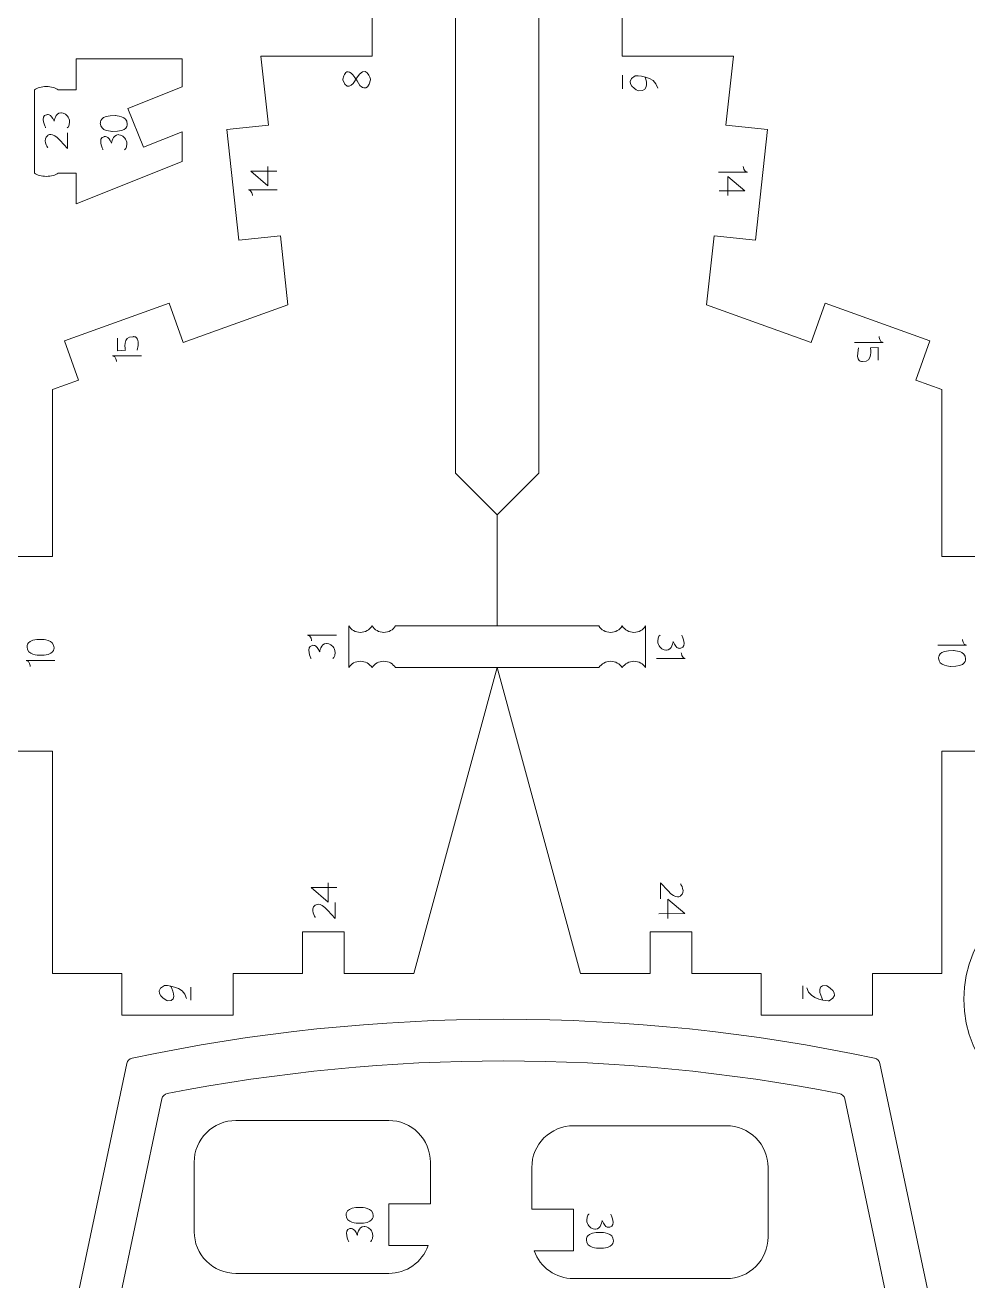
# Model space of a CAD drawing. Header units: centimetres. Extents: x -25 to 25, y -32.5 to 32.5.
# Drawn here: x -7.78 to -0.93, y -23.17 to -14.04 of the extents above; entities that cross this region are included whole.
import ezdxf

# ---------------------------------------------------------------- set-up
doc = ezdxf.new("R2010")
doc.units = ezdxf.units.CM
doc.header["$MEASUREMENT"] = 0
doc.layers.add('Capa 1', color=7, linetype='Continuous')

msp = doc.modelspace()

# ---------------------------------------------------------------- linework, layer by layer
at = {"layer": 'Capa 1', "color": 250, "lineweight": 9}
for points, knots in [([(-5.08966, -18.70892), (-5.08966, -18.70892), (-4.35054, -18.70894), (-4.35054, -18.70894), (-4.35054, -18.70894), (-4.35054, -18.70894), (-4.95666, -20.93131), (-4.95666, -20.93131), (-4.95666, -20.93131), (-4.95666, -20.93131), (-5.46175, -20.93131), (-5.46175, -20.93131), (-5.46175, -20.93131), (-5.46175, -20.93131), (-5.46175, -20.62825), (-5.46175, -20.62825), (-5.46175, -20.62825), (-5.46175, -20.62825), (-5.76478, -20.62825), (-5.76478, -20.62825), (-5.76478, -20.62825), (-5.76478, -20.62825), (-5.76478, -20.93131), (-5.76478, -20.93131), (-5.76478, -20.93131), (-5.76478, -20.93131), (-6.26987, -20.93131), (-6.26987, -20.93131), (-6.26987, -20.93131), (-6.26987, -20.93131), (-6.26987, -21.23437), (-6.26987, -21.23437), (-6.26987, -21.23437), (-6.26987, -21.23437), (-7.078, -21.23437), (-7.078, -21.23437), (-7.078, -21.23437), (-7.078, -21.23437), (-7.078, -20.93131), (-7.078, -20.93131), (-7.078, -20.93131), (-7.078, -20.93131), (-7.58309, -20.93131), (-7.58309, -20.93131), (-7.58309, -20.93131), (-7.58309, -20.93131), (-7.58309, -19.31503), (-7.58309, -19.31503), (-7.58309, -19.31503), (-7.58309, -19.31503), (-7.88615, -19.31503), (-7.88615, -19.31503), (-7.88615, -19.31503), (-7.88615, -19.31503), (-7.88615, -17.90079), (-7.88615, -17.90079), (-7.88615, -17.90079), (-7.88615, -17.90079), (-7.58309, -17.90079), (-7.58309, -17.90079), (-7.58309, -17.90079), (-7.58309, -17.90079), (-7.58309, -16.68859), (-7.58309, -16.68859), (-7.58309, -16.68859), (-7.58309, -16.68859), (-7.39303, -16.62009), (-7.39303, -16.62009), (-7.39303, -16.62009), (-7.39303, -16.62009), (-7.49579, -16.33498), (-7.49579, -16.33498), (-7.49579, -16.33498), (-7.49579, -16.33498), (-6.73555, -16.06093), (-6.73555, -16.06093), (-6.73555, -16.06093), (-6.73555, -16.06093), (-6.63278, -16.34603), (-6.63278, -16.34603), (-6.63278, -16.34603), (-6.63278, -16.34603), (-5.87253, -16.07197), (-5.87253, -16.07197), (-5.87253, -16.07197), (-5.87253, -16.07197), (-5.92678, -15.5698), (-5.92678, -15.5698), (-5.92678, -15.5698), (-5.92678, -15.5698), (-6.22808, -15.60235), (-6.22808, -15.60235), (-6.22808, -15.60235), (-6.22808, -15.60235), (-6.31487, -14.7989), (-6.31487, -14.7989), (-6.31487, -14.7989), (-6.31487, -14.7989), (-6.01359, -14.76635), (-6.01359, -14.76635), (-6.01359, -14.76635), (-6.01359, -14.76635), (-6.06784, -14.26418), (-6.06784, -14.26418), (-6.06784, -14.26418), (-6.06784, -14.26418), (-5.25971, -14.26418), (-5.25971, -14.26418), (-5.25971, -14.26418), (-5.25971, -14.26418), (-5.25971, -11.51714), (-5.25971, -11.51714), (-5.25971, -11.51714), (-5.25971, -11.51714), (-7.7442, -11.06435), (-7.7442, -11.06435), (-7.7442, -11.06435), (-7.7442, -11.06435), (-7.63715, -10.46778), (-7.63715, -10.46778), (-7.63715, -10.46778), (-7.63715, -10.46778), (-7.93544, -10.41426), (-7.93544, -10.41426), (-7.93544, -10.41426), (-7.93544, -10.41426), (-7.54291, -8.22682), (-7.54291, -8.22682), (-7.54291, -8.22682), (-7.54291, -8.22682), (-7.24463, -8.28034), (-7.24463, -8.28034), (-7.24463, -8.28034), (-7.24463, -8.28034), (-6.977, -6.78892), (-6.977, -6.78892), (-6.977, -6.78892), (-6.977, -6.78892), (-4.95666, -6.78892), (-4.95666, -6.78892), (-4.95666, -6.78892), (-4.95666, -6.78892), (-4.35054, -8.60721), (-4.35054, -8.60721), (-4.35054, -8.60721), (-4.35054, -8.60721), (-5.0895, -8.60723), (-5.0895, -8.60723)], [0, 0, 0, 0, 0.0263158, 0.0263158, 0.0263158, 0.0263158, 0.0526316, 0.0526316, 0.0526316, 0.0526316, 0.0789474, 0.0789474, 0.0789474, 0.0789474, 0.1052632, 0.1052632, 0.1052632, 0.1052632, 0.1315789, 0.1315789, 0.1315789, 0.1315789, 0.1578947, 0.1578947, 0.1578947, 0.1578947, 0.1842105, 0.1842105, 0.1842105, 0.1842105, 0.2105263, 0.2105263, 0.2105263, 0.2105263, 0.2368421, 0.2368421, 0.2368421, 0.2368421, 0.2631579, 0.2631579, 0.2631579, 0.2631579, 0.2894737, 0.2894737, 0.2894737, 0.2894737, 0.3157895, 0.3157895, 0.3157895, 0.3157895, 0.3421053, 0.3421053, 0.3421053, 0.3421053, 0.3684211, 0.3684211, 0.3684211, 0.3684211, 0.3947368, 0.3947368, 0.3947368, 0.3947368, 0.4210526, 0.4210526, 0.4210526, 0.4210526, 0.4473684, 0.4473684, 0.4473684, 0.4473684, 0.4736842, 0.4736842, 0.4736842, 0.4736842, 0.5, 0.5, 0.5, 0.5, 0.5263158, 0.5263158, 0.5263158, 0.5263158, 0.5526316, 0.5526316, 0.5526316, 0.5526316, 0.5789474, 0.5789474, 0.5789474, 0.5789474, 0.6052632, 0.6052632, 0.6052632, 0.6052632, 0.6315789, 0.6315789, 0.6315789, 0.6315789, 0.6578947, 0.6578947, 0.6578947, 0.6578947, 0.6842105, 0.6842105, 0.6842105, 0.6842105, 0.7105263, 0.7105263, 0.7105263, 0.7105263, 0.7368421, 0.7368421, 0.7368421, 0.7368421, 0.7631579, 0.7631579, 0.7631579, 0.7631579, 0.7894737, 0.7894737, 0.7894737, 0.7894737, 0.8157895, 0.8157895, 0.8157895, 0.8157895, 0.8421053, 0.8421053, 0.8421053, 0.8421053, 0.8684211, 0.8684211, 0.8684211, 0.8684211, 0.8947368, 0.8947368, 0.8947368, 0.8947368, 0.9210526, 0.9210526, 0.9210526, 0.9210526, 0.9473684, 0.9473684, 0.9473684, 0.9473684, 1, 1, 1, 1]), ([(-3.61151, -18.70894), (-3.61151, -18.70894), (-4.35054, -18.70894), (-4.35054, -18.70894), (-4.35054, -18.70894), (-4.35054, -18.70894), (-3.74443, -20.93131), (-3.74443, -20.93131), (-3.74443, -20.93131), (-3.74443, -20.93131), (-3.23934, -20.93131), (-3.23934, -20.93131), (-3.23934, -20.93131), (-3.23934, -20.93131), (-3.23934, -20.62825), (-3.23934, -20.62825), (-3.23934, -20.62825), (-3.23934, -20.62825), (-2.93631, -20.62825), (-2.93631, -20.62825), (-2.93631, -20.62825), (-2.93631, -20.62825), (-2.93631, -20.93131), (-2.93631, -20.93131), (-2.93631, -20.93131), (-2.93631, -20.93131), (-2.43122, -20.93131), (-2.43122, -20.93131), (-2.43122, -20.93131), (-2.43122, -20.93131), (-2.43122, -21.23437), (-2.43122, -21.23437), (-2.43122, -21.23437), (-2.43122, -21.23437), (-1.62307, -21.23437), (-1.62307, -21.23437), (-1.62307, -21.23437), (-1.62307, -21.23437), (-1.62307, -20.93131), (-1.62307, -20.93131), (-1.62307, -20.93131), (-1.62307, -20.93131), (-1.118, -20.93131), (-1.118, -20.93131), (-1.118, -20.93131), (-1.118, -20.93131), (-1.118, -19.31503), (-1.118, -19.31503), (-1.118, -19.31503), (-1.118, -19.31503), (-0.81494, -19.31503), (-0.81494, -19.31503), (-0.81494, -19.31503), (-0.81494, -19.31503), (-0.81494, -17.90079), (-0.81494, -17.90079), (-0.81494, -17.90079), (-0.81494, -17.90079), (-1.118, -17.90079), (-1.118, -17.90079), (-1.118, -17.90079), (-1.118, -17.90079), (-1.118, -16.68859), (-1.118, -16.68859), (-1.118, -16.68859), (-1.118, -16.68859), (-1.30806, -16.62009), (-1.30806, -16.62009), (-1.30806, -16.62009), (-1.30806, -16.62009), (-1.20527, -16.33498), (-1.20527, -16.33498), (-1.20527, -16.33498), (-1.20527, -16.33498), (-1.96554, -16.06093), (-1.96554, -16.06093), (-1.96554, -16.06093), (-1.96554, -16.06093), (-2.06831, -16.34603), (-2.06831, -16.34603), (-2.06831, -16.34603), (-2.06831, -16.34603), (-2.82856, -16.07197), (-2.82856, -16.07197), (-2.82856, -16.07197), (-2.82856, -16.07197), (-2.77431, -15.5698), (-2.77431, -15.5698), (-2.77431, -15.5698), (-2.77431, -15.5698), (-2.473, -15.60235), (-2.473, -15.60235), (-2.473, -15.60235), (-2.473, -15.60235), (-2.38622, -14.7989), (-2.38622, -14.7989), (-2.38622, -14.7989), (-2.38622, -14.7989), (-2.6875, -14.76635), (-2.6875, -14.76635), (-2.6875, -14.76635), (-2.6875, -14.76635), (-2.63325, -14.26418), (-2.63325, -14.26418), (-2.63325, -14.26418), (-2.63325, -14.26418), (-3.44138, -14.26418), (-3.44138, -14.26418), (-3.44138, -14.26418), (-3.44138, -14.26418), (-3.44138, -12.5273), (-3.44138, -12.5273), (-3.44138, -12.5273), (-3.44138, -12.5273), (-2.37599, -12.5273), (-2.37599, -12.5273), (-2.37599, -12.5273), (-2.37599, -12.5273), (-2.00189, -12.91266), (-2.00189, -12.91266), (-2.00189, -12.91266), (-2.00189, -12.91266), (-1.75382, -13.64027), (-1.75382, -13.64027), (-1.75382, -13.64027), (-1.75382, -13.64027), (-1.46698, -13.54247), (-1.46698, -13.54247), (-1.46698, -13.54247), (-1.46698, -13.54247), (-1.36921, -13.82931), (-1.36921, -13.82931), (-1.36921, -13.82931), (-1.36921, -13.82931), (-0.98674, -13.69892), (-0.98674, -13.69892), (-0.98674, -13.69892), (-0.98674, -13.69892), (-1.08454, -13.41208), (-1.08454, -13.41208), (-1.08454, -13.41208), (-1.08454, -13.41208), (-0.7977, -13.31428), (-0.7977, -13.31428), (-0.7977, -13.31428), (-0.7977, -13.31428), (-1.20002, -12.13423), (-1.20002, -12.13423), (-1.20002, -12.13423), (-1.20002, -12.13423), (-2.04594, -11.26283), (-2.04594, -11.26283), (-2.04594, -11.26283), (-2.04594, -11.26283), (-0.95688, -11.06435), (-0.95688, -11.06435), (-0.95688, -11.06435), (-0.95688, -11.06435), (-1.06393, -10.46778), (-1.06393, -10.46778), (-1.06393, -10.46778), (-1.06393, -10.46778), (-0.76565, -10.41426), (-0.76565, -10.41426), (-0.76565, -10.41426), (-0.76565, -10.41426), (-1.15818, -8.22682), (-1.15818, -8.22682), (-1.15818, -8.22682), (-1.15818, -8.22682), (-1.45646, -8.28034), (-1.45646, -8.28034), (-1.45646, -8.28034), (-1.45646, -8.28034), (-1.72409, -6.78892), (-1.72409, -6.78892), (-1.72409, -6.78892), (-1.72409, -6.78892), (-3.74443, -6.78892), (-3.74443, -6.78892), (-3.74443, -6.78892), (-3.74443, -6.78892), (-4.35054, -8.60721), (-4.35054, -8.60721), (-4.35054, -8.60721), (-4.35054, -8.60721), (-3.61167, -8.60725), (-3.61167, -8.60725)], [0, 0, 0, 0, 0.0208333, 0.0208333, 0.0208333, 0.0208333, 0.0416667, 0.0416667, 0.0416667, 0.0416667, 0.0625, 0.0625, 0.0625, 0.0625, 0.0833333, 0.0833333, 0.0833333, 0.0833333, 0.1041667, 0.1041667, 0.1041667, 0.1041667, 0.125, 0.125, 0.125, 0.125, 0.1458333, 0.1458333, 0.1458333, 0.1458333, 0.1666667, 0.1666667, 0.1666667, 0.1666667, 0.1875, 0.1875, 0.1875, 0.1875, 0.2083333, 0.2083333, 0.2083333, 0.2083333, 0.2291667, 0.2291667, 0.2291667, 0.2291667, 0.25, 0.25, 0.25, 0.25, 0.2708333, 0.2708333, 0.2708333, 0.2708333, 0.2916667, 0.2916667, 0.2916667, 0.2916667, 0.3125, 0.3125, 0.3125, 0.3125, 0.3333333, 0.3333333, 0.3333333, 0.3333333, 0.3541667, 0.3541667, 0.3541667, 0.3541667, 0.375, 0.375, 0.375, 0.375, 0.3958333, 0.3958333, 0.3958333, 0.3958333, 0.4166667, 0.4166667, 0.4166667, 0.4166667, 0.4375, 0.4375, 0.4375, 0.4375, 0.4583333, 0.4583333, 0.4583333, 0.4583333, 0.4791667, 0.4791667, 0.4791667, 0.4791667, 0.5, 0.5, 0.5, 0.5, 0.5208333, 0.5208333, 0.5208333, 0.5208333, 0.5416667, 0.5416667, 0.5416667, 0.5416667, 0.5625, 0.5625, 0.5625, 0.5625, 0.5833333, 0.5833333, 0.5833333, 0.5833333, 0.6041667, 0.6041667, 0.6041667, 0.6041667, 0.625, 0.625, 0.625, 0.625, 0.6458333, 0.6458333, 0.6458333, 0.6458333, 0.6666667, 0.6666667, 0.6666667, 0.6666667, 0.6875, 0.6875, 0.6875, 0.6875, 0.7083333, 0.7083333, 0.7083333, 0.7083333, 0.7291667, 0.7291667, 0.7291667, 0.7291667, 0.75, 0.75, 0.75, 0.75, 0.7708333, 0.7708333, 0.7708333, 0.7708333, 0.7916667, 0.7916667, 0.7916667, 0.7916667, 0.8125, 0.8125, 0.8125, 0.8125, 0.8333333, 0.8333333, 0.8333333, 0.8333333, 0.8541667, 0.8541667, 0.8541667, 0.8541667, 0.875, 0.875, 0.875, 0.875, 0.8958333, 0.8958333, 0.8958333, 0.8958333, 0.9166667, 0.9166667, 0.9166667, 0.9166667, 0.9375, 0.9375, 0.9375, 0.9375, 0.9583333, 0.9583333, 0.9583333, 0.9583333, 1, 1, 1, 1]), ([(-3.61151, -8.91026), (-3.61151, -8.91026), (-4.35054, -8.91026), (-4.35054, -8.91026), (-4.35054, -8.91026), (-4.35054, -8.91026), (-4.35054, -10.02145), (-4.35054, -10.02145), (-4.35054, -10.02145), (-4.35054, -10.02145), (-4.04749, -10.32451), (-4.04749, -10.32451), (-4.04749, -10.32451), (-4.04749, -10.32451), (-4.04749, -17.2947), (-4.04749, -17.2947), (-4.04749, -17.2947), (-4.04749, -17.2947), (-4.35054, -17.59774), (-4.35054, -17.59774), (-4.35054, -17.59774), (-4.35054, -17.59774), (-4.35054, -18.40588), (-4.35054, -18.40588), (-4.35054, -18.40588), (-4.35054, -18.40588), (-3.61167, -18.40593), (-3.61167, -18.40593)], [0, 0, 0, 0, 0.125, 0.125, 0.125, 0.125, 0.25, 0.25, 0.25, 0.25, 0.375, 0.375, 0.375, 0.375, 0.5, 0.5, 0.5, 0.5, 0.625, 0.625, 0.625, 0.625, 0.75, 0.75, 0.75, 0.75, 1, 1, 1, 1]), ([(-4.35054, -10.02145), (-4.35054, -10.02145), (-4.65359, -10.32451), (-4.65359, -10.32451), (-4.65359, -10.32451), (-4.65359, -10.32451), (-4.65359, -17.2947), (-4.65359, -17.2947), (-4.65359, -17.2947), (-4.65359, -17.2947), (-4.35054, -17.59774), (-4.35054, -17.59774)], [0, 0, 0, 0, 0.25, 0.25, 0.25, 0.25, 0.5, 0.5, 0.5, 0.5, 1, 1, 1, 1]), ([(-7.54263, -14.509), (-7.54263, -14.509), (-7.40969, -14.509), (-7.40969, -14.509), (-7.40969, -14.509), (-7.40969, -14.509), (-7.40969, -14.28533), (-7.40969, -14.28533), (-7.40969, -14.28533), (-7.40969, -14.28533), (-6.64062, -14.28533), (-6.64062, -14.28533), (-6.64062, -14.28533), (-6.64062, -14.28533), (-6.64062, -14.48737), (-6.64062, -14.48737), (-6.64062, -14.48737), (-6.64062, -14.48737), (-7.0345, -14.64482), (-7.0345, -14.64482), (-7.0345, -14.64482), (-7.0345, -14.64482), (-6.922, -14.92623), (-6.922, -14.92623), (-6.922, -14.92623), (-6.922, -14.92623), (-6.64062, -14.81375), (-6.64062, -14.81375), (-6.64062, -14.81375), (-6.64062, -14.81375), (-6.64062, -15.03131), (-6.64062, -15.03131), (-6.64062, -15.03131), (-6.64062, -15.03131), (-7.40969, -15.33875), (-7.40969, -15.33875), (-7.40969, -15.33875), (-7.40969, -15.33875), (-7.40969, -15.11509), (-7.40969, -15.11509), (-7.40969, -15.11509), (-7.40969, -15.11509), (-7.54263, -15.11509), (-7.54263, -15.11509)], [0, 0, 0, 0, 0.0833333, 0.0833333, 0.0833333, 0.0833333, 0.1666667, 0.1666667, 0.1666667, 0.1666667, 0.25, 0.25, 0.25, 0.25, 0.3333333, 0.3333333, 0.3333333, 0.3333333, 0.4166667, 0.4166667, 0.4166667, 0.4166667, 0.5, 0.5, 0.5, 0.5, 0.5833333, 0.5833333, 0.5833333, 0.5833333, 0.6666667, 0.6666667, 0.6666667, 0.6666667, 0.75, 0.75, 0.75, 0.75, 0.8333333, 0.8333333, 0.8333333, 0.8333333, 1, 1, 1, 1]), ([(-7.71275, -14.509), (-7.6948, -14.49501), (-7.6634, -14.48574), (-7.62769, -14.48574), (-7.62769, -14.48574), (-7.59198, -14.48574), (-7.56059, -14.49501), (-7.54263, -14.509)], [0, 0, 0, 0, 0.3333333, 0.3333333, 0.3333333, 0.3333333, 1, 1, 1, 1]), ([(-7.71275, -15.11509), (-7.6948, -15.12908), (-7.6634, -15.13835), (-7.62769, -15.13835), (-7.62769, -15.13835), (-7.59198, -15.13835), (-7.56059, -15.12908), (-7.54263, -15.11509)], [0, 0, 0, 0, 0.3333333, 0.3333333, 0.3333333, 0.3333333, 1, 1, 1, 1]), ([(-5.42975, -18.4059), (-5.41179, -18.43388), (-5.3804, -18.45242), (-5.34469, -18.45242), (-5.34469, -18.45242), (-5.30897, -18.45242), (-5.27758, -18.43388), (-5.25962, -18.4059)], [0, 0, 0, 0, 0.3333333, 0.3333333, 0.3333333, 0.3333333, 1, 1, 1, 1]), ([(-5.25962, -18.4059), (-5.24167, -18.43388), (-5.21028, -18.45242), (-5.17456, -18.45242), (-5.17456, -18.45242), (-5.13885, -18.45242), (-5.10746, -18.43388), (-5.0895, -18.4059)], [0, 0, 0, 0, 0.3333333, 0.3333333, 0.3333333, 0.3333333, 1, 1, 1, 1]), ([(-3.44154, -18.40593), (-3.4595, -18.43391), (-3.49089, -18.45245), (-3.52661, -18.45245), (-3.52661, -18.45245), (-3.56232, -18.45245), (-3.59371, -18.43391), (-3.61167, -18.40593)], [0, 0, 0, 0, 0.3333333, 0.3333333, 0.3333333, 0.3333333, 1, 1, 1, 1]), ([(-3.27142, -18.40593), (-3.28938, -18.43391), (-3.32077, -18.45245), (-3.35648, -18.45245), (-3.35648, -18.45245), (-3.3922, -18.45245), (-3.42359, -18.43391), (-3.44154, -18.40593)], [0, 0, 0, 0, 0.3333333, 0.3333333, 0.3333333, 0.3333333, 1, 1, 1, 1]), ([(-5.42991, -18.70891), (-5.41195, -18.68093), (-5.38056, -18.66239), (-5.34485, -18.66239), (-5.34485, -18.66239), (-5.30914, -18.66239), (-5.27774, -18.68093), (-5.25979, -18.70891)], [0, 0, 0, 0, 0.3333333, 0.3333333, 0.3333333, 0.3333333, 1, 1, 1, 1]), ([(-5.25979, -18.70891), (-5.24183, -18.68093), (-5.21044, -18.66239), (-5.17472, -18.66239), (-5.17472, -18.66239), (-5.13901, -18.66239), (-5.10762, -18.68093), (-5.08966, -18.70891)], [0, 0, 0, 0, 0.3333333, 0.3333333, 0.3333333, 0.3333333, 1, 1, 1, 1]), ([(-3.44138, -18.70894), (-3.45934, -18.68096), (-3.49073, -18.66242), (-3.52644, -18.66242), (-3.52644, -18.66242), (-3.56216, -18.66242), (-3.59355, -18.68096), (-3.61151, -18.70894)], [0, 0, 0, 0, 0.3333333, 0.3333333, 0.3333333, 0.3333333, 1, 1, 1, 1]), ([(-3.27126, -18.70894), (-3.28922, -18.68096), (-3.32061, -18.66242), (-3.35632, -18.66242), (-3.35632, -18.66242), (-3.39203, -18.66242), (-3.42342, -18.68096), (-3.44138, -18.70894)], [0, 0, 0, 0, 0.3333333, 0.3333333, 0.3333333, 0.3333333, 1, 1, 1, 1]), ([(-0.95782, -21.11879), (-0.95782, -20.64466), (-0.57346, -20.2603), (-0.09932, -20.2603), (-0.09932, -20.2603), (0.37481, -20.2603), (0.75918, -20.64466), (0.75918, -21.11879), (0.75918, -21.11879), (0.75918, -21.59292), (0.37481, -21.9773), (-0.09932, -21.9773), (-0.09932, -21.9773), (-0.57346, -21.9773), (-0.95782, -21.59292), (-0.95782, -21.11879)], [0, 0, 0, 0, 0.2, 0.2, 0.2, 0.2, 0.4, 0.4, 0.4, 0.4, 0.6, 0.6, 0.6, 0.6, 1, 1, 1, 1]), ([(-1.42712, -24.32606), (-1.42712, -24.32606), (-1.42712, -23.69536), (-1.42712, -23.69536), (-1.42712, -23.69536), (-1.42712, -23.69536), (-1.12409, -23.69536), (-1.12409, -23.69536), (-1.12409, -23.69536), (-1.12409, -23.69536), (-1.56852, -21.58599), (-1.56852, -21.58599), (-1.56852, -21.58599), (-1.57264, -21.56641), (-1.58791, -21.55112), (-1.60747, -21.54698), (-1.60747, -21.54698), (-3.38707, -21.17), (-5.22518, -21.1699), (-7.00477, -21.54698), (-7.00477, -21.54698), (-7.02432, -21.55112), (-7.03959, -21.56641), (-7.04372, -21.58599), (-7.04372, -21.58599), (-7.04372, -21.58599), (-7.48815, -23.69536), (-7.48815, -23.69536), (-7.48815, -23.69536), (-7.48815, -23.69536), (-7.18511, -23.69536), (-7.18511, -23.69536), (-7.18511, -23.69536), (-7.18511, -23.69536), (-7.18511, -24.32606), (-7.18511, -24.32606), (-7.18511, -24.32606), (-7.18511, -24.32606), (-7.48815, -24.32606), (-7.48815, -24.32606), (-7.48815, -24.32606), (-7.48815, -24.32606), (-7.48815, -25.33625), (-7.48815, -25.33625), (-7.48815, -25.33625), (-7.48815, -25.33625), (-1.12409, -25.33625), (-1.12409, -25.33625), (-1.12409, -25.33625), (-1.12409, -25.33625), (-1.12409, -24.32606), (-1.12409, -24.32606), (-1.12409, -24.32606), (-1.12409, -24.32606), (-1.42712, -24.32606), (-1.42712, -24.32606)], [0, 0, 0, 0, 0.0666667, 0.0666667, 0.0666667, 0.0666667, 0.1333333, 0.1333333, 0.1333333, 0.1333333, 0.2, 0.2, 0.2, 0.2, 0.2666667, 0.2666667, 0.2666667, 0.2666667, 0.3333333, 0.3333333, 0.3333333, 0.3333333, 0.4, 0.4, 0.4, 0.4, 0.4666667, 0.4666667, 0.4666667, 0.4666667, 0.5333333, 0.5333333, 0.5333333, 0.5333333, 0.6, 0.6, 0.6, 0.6, 0.6666667, 0.6666667, 0.6666667, 0.6666667, 0.7333333, 0.7333333, 0.7333333, 0.7333333, 0.8, 0.8, 0.8, 0.8, 0.8666667, 0.8666667, 0.8666667, 0.8666667, 1, 1, 1, 1]), ([(-6.74849, -21.80402), (-6.76839, -21.80792), (-6.78402, -21.82333), (-6.7882, -21.84319), (-6.7882, -21.84319), (-6.7882, -21.84319), (-7.12305, -23.43241), (-7.12305, -23.43241), (-7.12305, -23.43241), (-7.12617, -23.44731), (-7.1224, -23.46285), (-7.11281, -23.47466), (-7.11281, -23.47466), (-7.10319, -23.48649), (-7.08886, -23.49335), (-7.07363, -23.49333), (-7.07363, -23.49333), (-7.07363, -23.49333), (-1.5386, -23.49333), (-1.5386, -23.49333), (-1.5386, -23.49333), (-1.52337, -23.49331), (-1.50897, -23.48643), (-1.49937, -23.47458), (-1.49937, -23.47458), (-1.48979, -23.46275), (-1.48603, -23.44731), (-1.48919, -23.43241), (-1.48919, -23.43241), (-1.48919, -23.43241), (-1.82403, -21.84319), (-1.82403, -21.84319), (-1.82403, -21.84319), (-1.82822, -21.82333), (-1.84385, -21.80792), (-1.86375, -21.80402), (-1.86375, -21.80402), (-3.47691, -21.48839), (-5.13535, -21.48831), (-6.74849, -21.80402)], [0, 0, 0, 0, 0.0909091, 0.0909091, 0.0909091, 0.0909091, 0.1818182, 0.1818182, 0.1818182, 0.1818182, 0.2727273, 0.2727273, 0.2727273, 0.2727273, 0.3636364, 0.3636364, 0.3636364, 0.3636364, 0.4545455, 0.4545455, 0.4545455, 0.4545455, 0.5454545, 0.5454545, 0.5454545, 0.5454545, 0.6363636, 0.6363636, 0.6363636, 0.6363636, 0.7272727, 0.7272727, 0.7272727, 0.7272727, 0.8181818, 0.8181818, 0.8181818, 0.8181818, 1, 1, 1, 1]), ([(-4.8357, -22.60629), (-4.8357, -22.60629), (-4.8357, -22.30324), (-4.8357, -22.30324), (-4.8357, -22.30324), (-4.83576, -22.22282), (-4.86775, -22.1457), (-4.92465, -22.08887), (-4.92465, -22.08887), (-4.98157, -22.03203), (-5.05832, -22.00014), (-5.13876, -22.00018), (-5.13876, -22.00018), (-5.13876, -22.00018), (-6.24994, -22.00018), (-6.24994, -22.00018), (-6.24994, -22.00018), (-6.33036, -22.00024), (-6.40747, -22.03223), (-6.46431, -22.08915), (-6.46431, -22.08915), (-6.52115, -22.14605), (-6.55304, -22.22282), (-6.553, -22.30324), (-6.553, -22.30324), (-6.553, -22.30324), (-6.553, -22.80833), (-6.553, -22.80833), (-6.553, -22.80833), (-6.55294, -22.88875), (-6.52095, -22.96586), (-6.46405, -23.0227), (-6.46405, -23.0227), (-6.40713, -23.07952), (-6.33036, -23.11143), (-6.24994, -23.11137), (-6.24994, -23.11137), (-6.24994, -23.11137), (-5.13876, -23.11137), (-5.13876, -23.11137), (-5.13876, -23.11137), (-5.01028, -23.11133), (-4.89582, -23.03049), (-4.85302, -22.90935), (-4.85302, -22.90935), (-4.85302, -22.90935), (-5.13876, -22.90935), (-5.13876, -22.90935), (-5.13876, -22.90935), (-5.13876, -22.90935), (-5.13876, -22.60629), (-5.13876, -22.60629), (-5.13876, -22.60629), (-5.13876, -22.60629), (-4.8357, -22.60629), (-4.8357, -22.60629)], [0, 0, 0, 0, 0.0666667, 0.0666667, 0.0666667, 0.0666667, 0.1333333, 0.1333333, 0.1333333, 0.1333333, 0.2, 0.2, 0.2, 0.2, 0.2666667, 0.2666667, 0.2666667, 0.2666667, 0.3333333, 0.3333333, 0.3333333, 0.3333333, 0.4, 0.4, 0.4, 0.4, 0.4666667, 0.4666667, 0.4666667, 0.4666667, 0.5333333, 0.5333333, 0.5333333, 0.5333333, 0.6, 0.6, 0.6, 0.6, 0.6666667, 0.6666667, 0.6666667, 0.6666667, 0.7333333, 0.7333333, 0.7333333, 0.7333333, 0.8, 0.8, 0.8, 0.8, 0.8666667, 0.8666667, 0.8666667, 0.8666667, 1, 1, 1, 1]), ([(-4.09883, -22.64437), (-4.09883, -22.64437), (-4.09883, -22.34131), (-4.09883, -22.34131), (-4.09883, -22.34131), (-4.09887, -22.261), (-4.06702, -22.18394), (-4.01027, -22.12711), (-4.01027, -22.12711), (-3.95349, -22.07027), (-3.87609, -22.03832), (-3.79577, -22.03826), (-3.79577, -22.03826), (-3.79577, -22.03826), (-2.68459, -22.03826), (-2.68459, -22.03826), (-2.68459, -22.03826), (-2.60426, -22.03822), (-2.52722, -22.07007), (-2.47038, -22.12682), (-2.47038, -22.12682), (-2.41355, -22.1836), (-2.3816, -22.261), (-2.38154, -22.34131), (-2.38154, -22.34131), (-2.38154, -22.34131), (-2.38154, -22.84641), (-2.38154, -22.84641), (-2.38154, -22.84641), (-2.38148, -22.92672), (-2.41334, -23.00378), (-2.4701, -23.06062), (-2.4701, -23.06062), (-2.52686, -23.11745), (-2.60426, -23.1494), (-2.68459, -23.14944), (-2.68459, -23.14944), (-2.68459, -23.14944), (-3.79577, -23.14944), (-3.79577, -23.14944), (-3.79577, -23.14944), (-3.92416, -23.14948), (-4.03867, -23.06844), (-4.08149, -22.94743), (-4.08149, -22.94743), (-4.08149, -22.94743), (-3.79577, -22.94743), (-3.79577, -22.94743), (-3.79577, -22.94743), (-3.79577, -22.94743), (-3.79577, -22.64437), (-3.79577, -22.64437), (-3.79577, -22.64437), (-3.79577, -22.64437), (-4.09883, -22.64437), (-4.09883, -22.64437)], [0, 0, 0, 0, 0.0666667, 0.0666667, 0.0666667, 0.0666667, 0.1333333, 0.1333333, 0.1333333, 0.1333333, 0.2, 0.2, 0.2, 0.2, 0.2666667, 0.2666667, 0.2666667, 0.2666667, 0.3333333, 0.3333333, 0.3333333, 0.3333333, 0.4, 0.4, 0.4, 0.4, 0.4666667, 0.4666667, 0.4666667, 0.4666667, 0.5333333, 0.5333333, 0.5333333, 0.5333333, 0.6, 0.6, 0.6, 0.6, 0.6666667, 0.6666667, 0.6666667, 0.6666667, 0.7333333, 0.7333333, 0.7333333, 0.7333333, 0.8, 0.8, 0.8, 0.8, 0.8666667, 0.8666667, 0.8666667, 0.8666667, 1, 1, 1, 1])]:
    msp.add_open_spline(points, degree=3, knots=knots, dxfattribs=at)
at = {"layer": 'Capa 1', "color": 250, "lineweight": 20}
msp.add_open_spline([(-9.03342, -14.64699), (-9.03342, -14.64699), (-8.90054, -14.64699), (-8.90054, -14.64699), (-8.90054, -14.64699), (-8.90054, -14.64699), (-8.90054, -17.17199), (-8.90054, -17.17199), (-8.90054, -17.17199), (-8.76094, -17.17199), (-8.41933, -17.17199), (-8.27973, -17.17199), (-8.27973, -17.17199), (-8.19584, -17.16472), (-8.08523, -17.06838), (-8.08151, -16.94976), (-8.08151, -16.94976), (-8.08151, -16.94976), (-8.08151, -12.88568), (-8.08151, -12.88568), (-8.08151, -12.88568), (-8.07743, -12.81827), (-8.04257, -12.75739), (-7.9568, -12.75874), (-7.9568, -12.75874), (-7.82394, -12.76084), (-7.71111, -12.75874), (-7.57823, -12.75874), (-7.57823, -12.75874), (-7.48728, -12.76021), (-7.39633, -12.67707), (-7.38554, -12.5761), (-7.38554, -12.5761), (-7.38554, -12.5761), (-7.38554, -12.27349), (-7.38554, -12.27349), (-7.38554, -12.27349), (-7.38554, -12.27349), (-7.73288, -12.27349), (-7.73288, -12.27349)], degree=3, knots=[0, 0, 0, 0, 0.0909091, 0.0909091, 0.0909091, 0.0909091, 0.1818182, 0.1818182, 0.1818182, 0.1818182, 0.2727273, 0.2727273, 0.2727273, 0.2727273, 0.3636364, 0.3636364, 0.3636364, 0.3636364, 0.4545455, 0.4545455, 0.4545455, 0.4545455, 0.5454545, 0.5454545, 0.5454545, 0.5454545, 0.6363636, 0.6363636, 0.6363636, 0.6363636, 0.7272727, 0.7272727, 0.7272727, 0.7272727, 0.8181818, 0.8181818, 0.8181818, 0.8181818, 1, 1, 1, 1], dxfattribs=at)
at = {"layer": 'Capa 1', "color": 22, "lineweight": 5}
for points, knots in [([(-5.37904, -14.43288), (-5.37904, -14.43288), (-5.43275, -14.54469), (-5.47322, -14.43762), (-5.47322, -14.43762), (-5.47322, -14.43762), (-5.45204, -14.28092), (-5.34937, -14.47693), (-5.34937, -14.47693), (-5.34937, -14.47693), (-5.294, -14.54059), (-5.27036, -14.43728), (-5.27036, -14.43728), (-5.27036, -14.43728), (-5.30166, -14.30387), (-5.37904, -14.43288)], [0, 0, 0, 0, 0.2, 0.2, 0.2, 0.2, 0.4, 0.4, 0.4, 0.4, 0.6, 0.6, 0.6, 0.6, 1, 1, 1, 1]), ([(-3.27401, -14.41903), (-3.27401, -14.41903), (-3.23346, -14.52287), (-3.32212, -14.51792), (-3.32212, -14.51792), (-3.32212, -14.51792), (-3.44389, -14.46273), (-3.3482, -14.40747), (-3.3482, -14.40747), (-3.3482, -14.40747), (-3.20313, -14.40253), (-3.18337, -14.49644)], [0, 0, 0, 0, 0.25, 0.25, 0.25, 0.25, 0.5, 0.5, 0.5, 0.5, 1, 1, 1, 1]), ([(-7.47625, -14.78574), (-7.47625, -14.78574), (-7.45777, -14.77851), (-7.45897, -14.74246), (-7.45897, -14.74246), (-7.45959, -14.72375), (-7.46628, -14.71035), (-7.47393, -14.70063), (-7.47393, -14.70063), (-7.49263, -14.67693), (-7.52167, -14.67571), (-7.52167, -14.67571), (-7.52167, -14.67571), (-7.56338, -14.67693), (-7.57142, -14.73815), (-7.57142, -14.73815), (-7.57142, -14.73815), (-7.59371, -14.67819), (-7.62584, -14.69056), (-7.62584, -14.69056), (-7.62584, -14.69056), (-7.67527, -14.6992), (-7.63328, -14.78574), (-7.63328, -14.78574)], [0, 0, 0, 0, 0.1428571, 0.1428571, 0.1428571, 0.1428571, 0.2857143, 0.2857143, 0.2857143, 0.2857143, 0.4285714, 0.4285714, 0.4285714, 0.4285714, 0.5714286, 0.5714286, 0.5714286, 0.5714286, 0.7142857, 0.7142857, 0.7142857, 0.7142857, 1, 1, 1, 1]), ([(-7.23504, -14.75078), (-7.23504, -14.75078), (-7.24269, -14.69111), (-7.12585, -14.6971), (-7.12585, -14.6971), (-7.12585, -14.6971), (-7.0368, -14.69714), (-7.03904, -14.7581)], [0, 0, 0, 0, 0.3333333, 0.3333333, 0.3333333, 0.3333333, 1, 1, 1, 1]), ([(-7.03926, -14.7581), (-7.03926, -14.7581), (-7.03157, -14.81772), (-7.14847, -14.81171), (-7.14847, -14.81171), (-7.14847, -14.81171), (-7.23753, -14.81171), (-7.23523, -14.75078)], [0, 0, 0, 0, 0.3333333, 0.3333333, 0.3333333, 0.3333333, 1, 1, 1, 1]), ([(-7.61765, -14.9302), (-7.61765, -14.9302), (-7.65846, -14.86837), (-7.61765, -14.84121), (-7.61765, -14.84121), (-7.61765, -14.84121), (-7.58675, -14.81029), (-7.52741, -14.87828)], [0, 0, 0, 0, 0.3333333, 0.3333333, 0.3333333, 0.3333333, 1, 1, 1, 1]), ([(-7.52741, -14.87828), (-7.52741, -14.87828), (-7.47303, -14.93636), (-7.47303, -14.93636), (-7.47303, -14.93636), (-7.47303, -14.93636), (-7.47303, -14.82104), (-7.47303, -14.82104)], [0, 0, 0, 0, 0.3333333, 0.3333333, 0.3333333, 0.3333333, 1, 1, 1, 1]), ([(-7.05897, -14.94519), (-7.05897, -14.94519), (-7.04049, -14.93796), (-7.04169, -14.90191), (-7.04169, -14.90191), (-7.04231, -14.8832), (-7.049, -14.8698), (-7.05665, -14.86008), (-7.05665, -14.86008), (-7.07535, -14.83638), (-7.10439, -14.83516), (-7.10439, -14.83516), (-7.10439, -14.83516), (-7.1461, -14.83638), (-7.15414, -14.8976), (-7.15414, -14.8976), (-7.15414, -14.8976), (-7.17643, -14.83764), (-7.20856, -14.85001), (-7.20856, -14.85001), (-7.20856, -14.85001), (-7.25799, -14.85865), (-7.216, -14.94519), (-7.216, -14.94519)], [0, 0, 0, 0, 0.1428571, 0.1428571, 0.1428571, 0.1428571, 0.2857143, 0.2857143, 0.2857143, 0.2857143, 0.4285714, 0.4285714, 0.4285714, 0.4285714, 0.5714286, 0.5714286, 0.5714286, 0.5714286, 0.7142857, 0.7142857, 0.7142857, 0.7142857, 1, 1, 1, 1]), ([(-6.01758, -15.06665), (-6.01758, -15.06665), (-6.01758, -15.20631), (-6.01758, -15.20631), (-6.01758, -15.20631), (-6.01758, -15.20631), (-6.14119, -15.10126), (-6.14119, -15.10126), (-6.14119, -15.10126), (-6.14119, -15.10126), (-5.95328, -15.10005), (-5.95328, -15.10005)], [0, 0, 0, 0, 0.25, 0.25, 0.25, 0.25, 0.5, 0.5, 0.5, 0.5, 1, 1, 1, 1]), ([(-2.67312, -15.27817), (-2.67312, -15.27817), (-2.67312, -15.13851), (-2.67312, -15.13851), (-2.67312, -15.13851), (-2.67312, -15.13851), (-2.54951, -15.24356), (-2.54951, -15.24356), (-2.54951, -15.24356), (-2.54951, -15.24356), (-2.73742, -15.24477), (-2.73742, -15.24477)], [0, 0, 0, 0, 0.25, 0.25, 0.25, 0.25, 0.5, 0.5, 0.5, 0.5, 1, 1, 1, 1]), ([(-7.10925, -16.31428), (-7.10925, -16.31428), (-7.1098, -16.40575), (-7.1098, -16.40575), (-7.1098, -16.40575), (-7.1098, -16.40575), (-7.05342, -16.40246), (-7.05342, -16.40246)], [0, 0, 0, 0, 0.3333333, 0.3333333, 0.3333333, 0.3333333, 1, 1, 1, 1]), ([(-7.05342, -16.40246), (-7.05342, -16.40246), (-7.07748, -16.29737), (-6.99625, -16.30355), (-6.99625, -16.30355), (-6.99625, -16.30355), (-6.94056, -16.29244), (-6.96777, -16.40246)], [0, 0, 0, 0, 0.3333333, 0.3333333, 0.3333333, 0.3333333, 1, 1, 1, 1]), ([(-1.63773, -16.38532), (-1.63773, -16.38532), (-1.61367, -16.49041), (-1.6949, -16.48423), (-1.6949, -16.48423), (-1.6949, -16.48423), (-1.75059, -16.49534), (-1.72338, -16.38532)], [0, 0, 0, 0, 0.3333333, 0.3333333, 0.3333333, 0.3333333, 1, 1, 1, 1]), ([(-1.5819, -16.4735), (-1.5819, -16.4735), (-1.58135, -16.38203), (-1.58135, -16.38203), (-1.58135, -16.38203), (-1.58135, -16.38203), (-1.63773, -16.38532), (-1.63773, -16.38532)], [0, 0, 0, 0, 0.3333333, 0.3333333, 0.3333333, 0.3333333, 1, 1, 1, 1]), ([(-7.76771, -18.5577), (-7.76771, -18.5577), (-7.77536, -18.49803), (-7.65852, -18.50402), (-7.65852, -18.50402), (-7.65852, -18.50402), (-7.56947, -18.50406), (-7.57171, -18.56502)], [0, 0, 0, 0, 0.3333333, 0.3333333, 0.3333333, 0.3333333, 1, 1, 1, 1]), ([(-3.16596, -18.4724), (-3.16596, -18.4724), (-3.18444, -18.47963), (-3.18324, -18.51568), (-3.18324, -18.51568), (-3.18262, -18.53439), (-3.17593, -18.54779), (-3.16828, -18.55751), (-3.16828, -18.55751), (-3.14958, -18.58121), (-3.12054, -18.58243), (-3.12054, -18.58243), (-3.12054, -18.58243), (-3.07883, -18.58121), (-3.07079, -18.51999), (-3.07079, -18.51999), (-3.07079, -18.51999), (-3.0485, -18.57995), (-3.01637, -18.56758), (-3.01637, -18.56758), (-3.01637, -18.56758), (-2.96694, -18.55894), (-3.00893, -18.4724), (-3.00893, -18.4724)], [0, 0, 0, 0, 0.1428571, 0.1428571, 0.1428571, 0.1428571, 0.2857143, 0.2857143, 0.2857143, 0.2857143, 0.4285714, 0.4285714, 0.4285714, 0.4285714, 0.5714286, 0.5714286, 0.5714286, 0.5714286, 0.7142857, 0.7142857, 0.7142857, 0.7142857, 1, 1, 1, 1]), ([(-7.57193, -18.56502), (-7.57193, -18.56502), (-7.56424, -18.62464), (-7.68114, -18.61863), (-7.68114, -18.61863), (-7.68114, -18.61863), (-7.7702, -18.61863), (-7.7679, -18.5577)], [0, 0, 0, 0, 0.3333333, 0.3333333, 0.3333333, 0.3333333, 1, 1, 1, 1]), ([(-5.54605, -18.6427), (-5.54605, -18.6427), (-5.52757, -18.63547), (-5.52877, -18.59942), (-5.52877, -18.59942), (-5.52939, -18.58071), (-5.53608, -18.56731), (-5.54373, -18.55759), (-5.54373, -18.55759), (-5.56243, -18.53389), (-5.59147, -18.53267), (-5.59147, -18.53267), (-5.59147, -18.53267), (-5.63318, -18.53389), (-5.64122, -18.59511), (-5.64122, -18.59511), (-5.64122, -18.59511), (-5.66351, -18.53515), (-5.69564, -18.54752), (-5.69564, -18.54752), (-5.69564, -18.54752), (-5.74507, -18.55616), (-5.70308, -18.6427), (-5.70308, -18.6427)], [0, 0, 0, 0, 0.1428571, 0.1428571, 0.1428571, 0.1428571, 0.2857143, 0.2857143, 0.2857143, 0.2857143, 0.4285714, 0.4285714, 0.4285714, 0.4285714, 0.5714286, 0.5714286, 0.5714286, 0.5714286, 0.7142857, 0.7142857, 0.7142857, 0.7142857, 1, 1, 1, 1]), ([(-1.14165, -18.6387), (-1.14165, -18.6387), (-1.14934, -18.57908), (-1.03244, -18.58509), (-1.03244, -18.58509), (-1.03244, -18.58509), (-0.94338, -18.58509), (-0.94568, -18.64602)], [0, 0, 0, 0, 0.3333333, 0.3333333, 0.3333333, 0.3333333, 1, 1, 1, 1]), ([(-0.94587, -18.64602), (-0.94587, -18.64602), (-0.93822, -18.70569), (-1.05506, -18.6997), (-1.05506, -18.6997), (-1.05506, -18.6997), (-1.14411, -18.69966), (-1.14187, -18.6387)], [0, 0, 0, 0, 0.3333333, 0.3333333, 0.3333333, 0.3333333, 1, 1, 1, 1]), ([(-5.57994, -20.27272), (-5.57994, -20.27272), (-5.57994, -20.41238), (-5.57994, -20.41238), (-5.57994, -20.41238), (-5.57994, -20.41238), (-5.70355, -20.30733), (-5.70355, -20.30733), (-5.70355, -20.30733), (-5.70355, -20.30733), (-5.51564, -20.30612), (-5.51564, -20.30612)], [0, 0, 0, 0, 0.25, 0.25, 0.25, 0.25, 0.5, 0.5, 0.5, 0.5, 1, 1, 1, 1]), ([(-3.1079, -20.3308), (-3.1079, -20.3308), (-3.16228, -20.27272), (-3.16228, -20.27272), (-3.16228, -20.27272), (-3.16228, -20.27272), (-3.16228, -20.38804), (-3.16228, -20.38804)], [0, 0, 0, 0, 0.3333333, 0.3333333, 0.3333333, 0.3333333, 1, 1, 1, 1]), ([(-3.01766, -20.27888), (-3.01766, -20.27888), (-2.97685, -20.34071), (-3.01766, -20.36787), (-3.01766, -20.36787), (-3.01766, -20.36787), (-3.04856, -20.39879), (-3.1079, -20.3308)], [0, 0, 0, 0, 0.3333333, 0.3333333, 0.3333333, 0.3333333, 1, 1, 1, 1]), ([(-5.67283, -20.52494), (-5.67283, -20.52494), (-5.71364, -20.46311), (-5.67283, -20.43595), (-5.67283, -20.43595), (-5.67283, -20.43595), (-5.64193, -20.40503), (-5.58259, -20.47302)], [0, 0, 0, 0, 0.3333333, 0.3333333, 0.3333333, 0.3333333, 1, 1, 1, 1]), ([(-5.58259, -20.47302), (-5.58259, -20.47302), (-5.52821, -20.5311), (-5.52821, -20.5311), (-5.52821, -20.5311), (-5.52821, -20.5311), (-5.52821, -20.41578), (-5.52821, -20.41578)], [0, 0, 0, 0, 0.3333333, 0.3333333, 0.3333333, 0.3333333, 1, 1, 1, 1]), ([(-3.11055, -20.5311), (-3.11055, -20.5311), (-3.11055, -20.39144), (-3.11055, -20.39144), (-3.11055, -20.39144), (-3.11055, -20.39144), (-2.98694, -20.49649), (-2.98694, -20.49649), (-2.98694, -20.49649), (-2.98694, -20.49649), (-3.17485, -20.4977), (-3.17485, -20.4977)], [0, 0, 0, 0, 0.25, 0.25, 0.25, 0.25, 0.5, 0.5, 0.5, 0.5, 1, 1, 1, 1]), ([(-6.7241, -21.02332), (-6.7241, -21.02332), (-6.65931, -21.13799), (-6.74777, -21.12977), (-6.74777, -21.12977), (-6.74777, -21.12977), (-6.8674, -21.07009), (-6.76969, -21.01844), (-6.76969, -21.01844), (-6.76969, -21.01844), (-6.62456, -21.01891), (-6.60831, -21.11351)], [0, 0, 0, 0, 0.25, 0.25, 0.25, 0.25, 0.5, 0.5, 0.5, 0.5, 1, 1, 1, 1]), ([(-1.98302, -21.12532), (-1.98302, -21.12532), (-2.04781, -21.01065), (-1.95935, -21.01887), (-1.95935, -21.01887), (-1.95935, -21.01887), (-1.83972, -21.07855), (-1.93743, -21.1302), (-1.93743, -21.1302), (-1.93743, -21.1302), (-2.08256, -21.12973), (-2.09881, -21.03513)], [0, 0, 0, 0, 0.25, 0.25, 0.25, 0.25, 0.5, 0.5, 0.5, 0.5, 1, 1, 1, 1]), ([(-5.44817, -22.6857), (-5.44817, -22.6857), (-5.45582, -22.62603), (-5.33898, -22.63202), (-5.33898, -22.63202), (-5.33898, -22.63202), (-5.24993, -22.63206), (-5.25217, -22.69302)], [0, 0, 0, 0, 0.3333333, 0.3333333, 0.3333333, 0.3333333, 1, 1, 1, 1]), ([(-5.25239, -22.69302), (-5.25239, -22.69302), (-5.2447, -22.75264), (-5.3616, -22.74663), (-5.3616, -22.74663), (-5.3616, -22.74663), (-5.45066, -22.74663), (-5.44836, -22.6857)], [0, 0, 0, 0, 0.3333333, 0.3333333, 0.3333333, 0.3333333, 1, 1, 1, 1]), ([(-3.68188, -22.68029), (-3.68188, -22.68029), (-3.70036, -22.68752), (-3.69916, -22.72357), (-3.69916, -22.72357), (-3.69854, -22.74228), (-3.69185, -22.75568), (-3.6842, -22.7654), (-3.6842, -22.7654), (-3.6655, -22.7891), (-3.63646, -22.79032), (-3.63646, -22.79032), (-3.63646, -22.79032), (-3.59475, -22.7891), (-3.58671, -22.72788), (-3.58671, -22.72788), (-3.58671, -22.72788), (-3.56442, -22.78784), (-3.53229, -22.77547), (-3.53229, -22.77547), (-3.53229, -22.77547), (-3.48286, -22.76683), (-3.52485, -22.68029), (-3.52485, -22.68029)], [0, 0, 0, 0, 0.1428571, 0.1428571, 0.1428571, 0.1428571, 0.2857143, 0.2857143, 0.2857143, 0.2857143, 0.4285714, 0.4285714, 0.4285714, 0.4285714, 0.5714286, 0.5714286, 0.5714286, 0.5714286, 0.7142857, 0.7142857, 0.7142857, 0.7142857, 1, 1, 1, 1]), ([(-5.2721, -22.88011), (-5.2721, -22.88011), (-5.25362, -22.87288), (-5.25482, -22.83683), (-5.25482, -22.83683), (-5.25544, -22.81812), (-5.26213, -22.80472), (-5.26978, -22.795), (-5.26978, -22.795), (-5.28848, -22.7713), (-5.31752, -22.77008), (-5.31752, -22.77008), (-5.31752, -22.77008), (-5.35923, -22.7713), (-5.36727, -22.83252), (-5.36727, -22.83252), (-5.36727, -22.83252), (-5.38956, -22.77256), (-5.42169, -22.78493), (-5.42169, -22.78493), (-5.42169, -22.78493), (-5.47112, -22.79357), (-5.42913, -22.88011), (-5.42913, -22.88011)], [0, 0, 0, 0, 0.1428571, 0.1428571, 0.1428571, 0.1428571, 0.2857143, 0.2857143, 0.2857143, 0.2857143, 0.4285714, 0.4285714, 0.4285714, 0.4285714, 0.5714286, 0.5714286, 0.5714286, 0.5714286, 0.7142857, 0.7142857, 0.7142857, 0.7142857, 1, 1, 1, 1]), ([(-3.70159, -22.86738), (-3.70159, -22.86738), (-3.70928, -22.80776), (-3.59238, -22.81377), (-3.59238, -22.81377), (-3.59238, -22.81377), (-3.50332, -22.81377), (-3.50562, -22.8747)], [0, 0, 0, 0, 0.3333333, 0.3333333, 0.3333333, 0.3333333, 1, 1, 1, 1]), ([(-3.50581, -22.8747), (-3.50581, -22.8747), (-3.49816, -22.93437), (-3.615, -22.92838), (-3.615, -22.92838), (-3.615, -22.92838), (-3.70405, -22.92834), (-3.70181, -22.86738)], [0, 0, 0, 0, 0.3333333, 0.3333333, 0.3333333, 0.3333333, 1, 1, 1, 1])]:
    msp.add_open_spline(points, degree=3, knots=knots, dxfattribs=at)
at = {"layer": 'Capa 1', "color": 240, "lineweight": 9}
for points in [[(-3.43985, -14.40409), (-3.43985, -14.40409), (-3.43985, -14.50331), (-3.43985, -14.50331)], [(-6.57819, -21.12672), (-6.57819, -21.12672), (-6.57819, -21.03191), (-6.57819, -21.03191)], [(-2.12893, -21.02192), (-2.12893, -21.02192), (-2.12893, -21.11673), (-2.12893, -21.11673)]]:
    msp.add_open_spline(points, degree=3, dxfattribs=at)
at = {"layer": 'Capa 1', "color": 250, "lineweight": 9}
for points in [[(-7.71275, -15.11509), (-7.71275, -15.11509), (-7.71275, -14.509), (-7.71275, -14.509)], [(-5.42975, -18.4059), (-5.42975, -18.4059), (-5.42991, -18.70891), (-5.42991, -18.70891)], [(-4.35054, -18.40588), (-4.35054, -18.40588), (-5.0895, -18.4059), (-5.0895, -18.4059)], [(-3.27142, -18.40593), (-3.27142, -18.40593), (-3.27126, -18.70894), (-3.27126, -18.70894)]]:
    msp.add_open_spline(points, degree=3, dxfattribs=at)
at = {"layer": 'Capa 1', "color": 22, "lineweight": 5}
for points in [[(-2.53184, -15.10869), (-2.53184, -15.10869), (-2.74135, -15.10869), (-2.74135, -15.10869)], [(-2.56126, -15.06664), (-2.56126, -15.06664), (-2.55961, -15.10705), (-2.53184, -15.10869)], [(-6.12944, -15.27818), (-6.12944, -15.27818), (-6.13109, -15.23777), (-6.15886, -15.23613)], [(-6.15886, -15.23613), (-6.15886, -15.23613), (-5.94935, -15.23613), (-5.94935, -15.23613)], [(-1.5739, -16.30323), (-1.5739, -16.30323), (-1.57225, -16.34364), (-1.54448, -16.34528)], [(-1.54448, -16.34528), (-1.54448, -16.34528), (-1.75399, -16.34528), (-1.75399, -16.34528)], [(-7.11725, -16.48455), (-7.11725, -16.48455), (-7.1189, -16.44414), (-7.14667, -16.4425)], [(-7.14667, -16.4425), (-7.14667, -16.4425), (-6.93716, -16.4425), (-6.93716, -16.4425)], [(-5.69955, -18.51445), (-5.69955, -18.51445), (-5.7012, -18.47404), (-5.72897, -18.4724)], [(-5.72897, -18.4724), (-5.72897, -18.4724), (-5.51946, -18.4724), (-5.51946, -18.4724)], [(-0.96844, -18.50359), (-0.96844, -18.50359), (-0.96679, -18.544), (-0.93902, -18.54564)], [(-3.01246, -18.60065), (-3.01246, -18.60065), (-3.01081, -18.64106), (-2.98304, -18.6427)], [(-0.93902, -18.54564), (-0.93902, -18.54564), (-1.14853, -18.54564), (-1.14853, -18.54564)], [(-7.74514, -18.70013), (-7.74514, -18.70013), (-7.74679, -18.65972), (-7.77456, -18.65808)], [(-7.77456, -18.65808), (-7.77456, -18.65808), (-7.56505, -18.65808), (-7.56505, -18.65808)], [(-2.98304, -18.6427), (-2.98304, -18.6427), (-3.19255, -18.6427), (-3.19255, -18.6427)]]:
    msp.add_open_spline(points, degree=3, dxfattribs=at)

doc.saveas('drawing.dxf')
